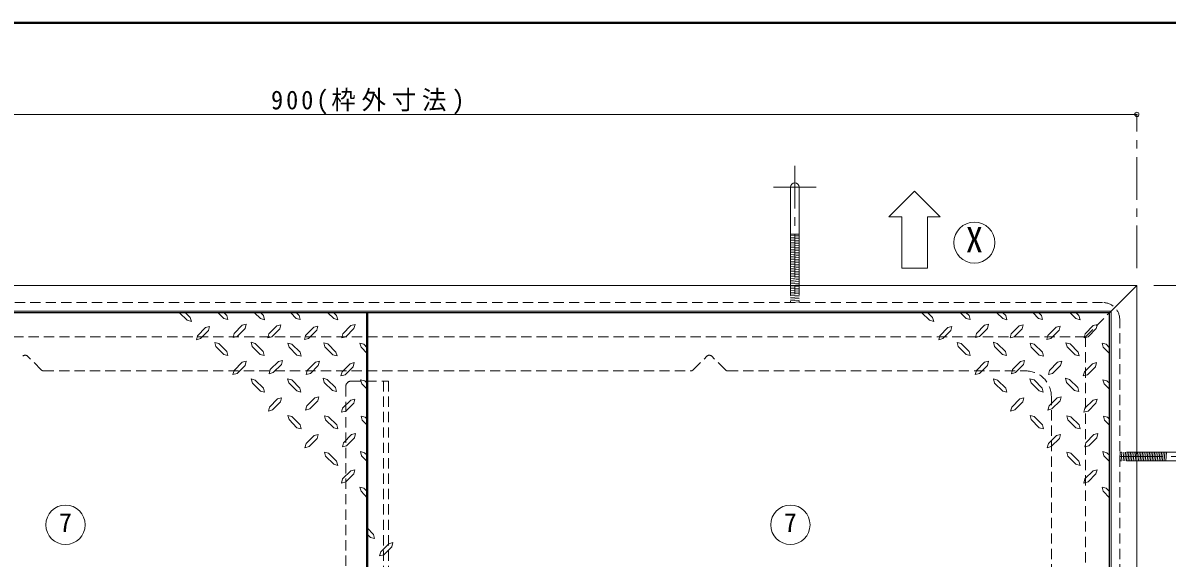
# Model space of a CAD drawing. Units: millimetres at full size, sheet at 1:5; details may follow other scales. Extents: x -1061 to 964, y -679 to 726.
# Drawn here: x -394 to 275, y 413 to 726 of the extents above; entities that cross this region are included whole.
import ezdxf
from ezdxf.enums import TextEntityAlignment as Align

# ---------------------------------------------------------------- set-up
doc = ezdxf.new("R2010")
doc.units = ezdxf.units.MM
doc.header["$LTSCALE"] = 5
doc.header["$PDMODE"] = 32
doc.header["$PDSIZE"] = 2.5
doc.linetypes.add('CHAIN1', pattern=[8, 5, -1, 1, -1])
doc.linetypes.add('DASHED1', pattern=[1.8, 1.2, -0.6])
doc.layers.add('0-0', color=4, linetype='Continuous', lineweight=9)
doc.styles.add('ＭＳ ゴシック', font='')
doc.styles.get('ＭＳ ゴシック').set_extended_font_data('MS Gothic')

msp = doc.modelspace()

# ---------------------------------------------------------------- linework, layer by layer
at = {"layer": '0-0', "color": 1, "lineweight": 40}
for p, q in [((963.599, 725.957), (-1061.401, 725.957)), ((-192.901, 322.457), (-192.901, 556.457))]:
    msp.add_line(p, q, dxfattribs=at)
at = {"layer": '0-0'}
for p, q in [((-642.901, 672.457), (257.099, 672.457)), ((127.099, 627.457), (112.099, 612.457)), ((142.099, 612.457), (127.099, 627.457)), ((112.099, 612.457), (119.599, 612.457)), ((119.599, 612.457), (119.599, 582.457)), ((134.599, 612.457), (142.099, 612.457)), ((134.599, 612.457), (134.599, 582.457)), ((59.599, 602.355), (54.599, 602.355)), ((54.599, 601.485), (59.599, 601.894)), ((54.599, 600.482), (59.599, 600.89)), ((54.599, 599.479), (59.599, 599.887)), ((54.599, 598.475), (59.599, 598.884)), ((54.599, 597.472), (59.599, 597.88)), ((54.599, 596.469), (59.599, 596.877)), ((54.599, 595.465), (59.599, 595.874)), ((54.599, 594.462), (59.599, 594.87)), ((54.599, 593.459), (59.599, 593.867)), ((54.599, 592.455), (59.599, 592.864)), ((54.599, 591.452), (59.599, 591.86)), ((54.599, 590.449), (59.599, 590.857)), ((54.599, 589.445), (59.599, 589.854)), ((54.599, 588.442), (59.599, 588.85)), ((54.599, 587.439), (59.599, 587.847)), ((54.599, 586.435), (59.599, 586.844)), ((54.599, 585.432), (59.599, 585.84)), ((54.599, 584.429), (59.599, 584.837)), ((54.599, 583.425), (59.599, 583.834)), ((54.599, 582.422), (59.599, 582.83)), ((119.599, 582.457), (134.599, 582.457)), ((54.599, 581.419), (59.599, 581.827)), ((54.599, 580.415), (59.599, 580.824)), ((54.599, 579.412), (59.599, 579.82)), ((54.599, 578.409), (59.599, 578.817)), ((54.599, 577.405), (59.599, 577.814)), ((54.599, 576.402), (59.599, 576.81)), ((54.599, 575.399), (59.599, 575.807)), ((54.599, 574.395), (59.599, 574.804)), ((54.599, 573.392), (59.599, 573.8)), ((55.432, 572.457), (59.599, 572.797)), ((-302.621, 556.457), (-298.088, 552.032)), ((-299.063, 556.457), (-296.363, 553.757)), ((-280.088, 556.457), (-276.713, 553.082)), ((-258.713, 556.457), (-255.338, 553.082)), ((-255.188, 556.457), (-253.538, 554.807)), ((-237.586, 556.457), (-234.413, 553.157)), ((-234.188, 556.457), (-232.613, 554.882)), ((-215.888, 556.457), (-212.513, 553.082)), ((-212.438, 556.457), (-210.788, 554.807)), ((131.379, 556.457), (135.912, 552.032)), ((134.937, 556.457), (137.637, 553.757)), ((153.912, 556.457), (157.287, 553.082)), ((175.287, 556.457), (178.662, 553.082)), ((178.812, 556.457), (180.462, 554.807)), ((196.414, 556.457), (199.587, 553.157)), ((199.812, 556.457), (201.387, 554.882)), ((218.112, 556.457), (221.487, 553.082)), ((221.562, 556.457), (223.212, 554.807)), ((242.099, 557.457), (241.099, 556.457)), ((-252.938, 552.407), (-255.338, 553.082)), ((-253.538, 554.807), (-252.938, 552.407)), ((-250.388, 544.082), (-245.663, 548.882)), ((-232.013, 552.557), (-234.413, 553.157)), ((-232.613, 554.882), (-232.013, 552.557)), ((-210.113, 552.407), (-212.513, 553.082)), ((-210.788, 554.807), (-210.113, 552.407)), ((-207.113, 544.157), (-202.388, 548.957)), ((-202.388, 548.957), (-199.988, 549.557)), ((-199.988, 549.557), (-200.663, 547.157)), ((181.062, 552.407), (178.662, 553.082)), ((180.462, 554.807), (181.062, 552.407)), ((183.612, 544.082), (188.337, 548.882)), ((201.987, 552.557), (199.587, 553.157)), ((201.387, 554.882), (201.987, 552.557)), ((223.887, 552.407), (221.487, 553.082)), ((223.212, 554.807), (223.887, 552.407)), ((226.887, 544.157), (231.612, 548.957)), ((231.612, 548.957), (234.012, 549.557)), ((234.012, 549.557), (233.337, 547.157)), ((-292.163, 543.032), (-292.763, 540.707)), ((-292.163, 543.032), (-287.363, 547.832)), ((-290.363, 541.307), (-285.638, 546.032)), ((-287.363, 547.832), (-285.038, 548.432)), ((-285.038, 548.432), (-285.638, 546.032)), ((-270.713, 544.307), (-271.313, 541.982)), ((-268.913, 542.582), (-271.313, 541.982)), ((-268.913, 542.582), (-264.263, 547.307)), ((-250.388, 544.082), (-251.063, 541.757)), ((-248.663, 542.357), (-251.063, 541.757)), ((-248.663, 542.357), (-243.938, 547.082)), ((-228.938, 543.182), (-229.538, 540.857)), ((-228.938, 543.182), (-224.138, 547.982)), ((-227.138, 541.457), (-222.413, 546.182)), ((-224.138, 547.982), (-221.813, 548.582)), ((-221.813, 548.582), (-222.413, 546.182)), ((-207.113, 544.157), (-207.788, 541.832)), ((-205.388, 542.432), (-207.788, 541.832)), ((-205.388, 542.432), (-200.663, 547.157)), ((141.837, 543.032), (141.237, 540.707)), ((141.837, 543.032), (146.637, 547.832)), ((143.637, 541.307), (148.362, 546.032)), ((146.637, 547.832), (148.962, 548.432)), ((148.962, 548.432), (148.362, 546.032)), ((163.287, 544.307), (162.687, 541.982)), ((165.087, 542.582), (162.687, 541.982)), ((165.087, 542.582), (169.737, 547.307)), ((183.612, 544.082), (182.937, 541.757)), ((185.337, 542.357), (182.937, 541.757)), ((185.337, 542.357), (190.062, 547.082)), ((205.062, 543.182), (204.462, 540.857)), ((205.062, 543.182), (209.862, 547.982)), ((206.862, 541.457), (211.587, 546.182)), ((209.862, 547.982), (212.187, 548.582)), ((212.187, 548.582), (211.587, 546.182)), ((226.887, 544.157), (226.212, 541.832)), ((228.612, 542.432), (226.212, 541.832)), ((228.612, 542.432), (233.337, 547.157)), ((-290.363, 541.307), (-292.763, 540.707)), ((-279.713, 538.532), (-282.038, 539.132)), ((-281.438, 536.732), (-282.038, 539.132)), ((-281.438, 536.732), (-276.713, 532.007)), ((-279.713, 538.532), (-274.988, 533.732)), ((-260.213, 536.807), (-260.813, 539.207)), ((-258.488, 538.532), (-260.813, 539.207)), ((-260.213, 536.807), (-255.488, 532.082)), ((-258.488, 538.532), (-253.688, 533.807)), ((-236.888, 538.157), (-239.288, 538.757)), ((-238.613, 536.357), (-239.288, 538.757)), ((-238.613, 536.357), (-233.963, 531.707)), ((-236.888, 538.157), (-232.163, 533.432)), ((-227.138, 541.457), (-229.538, 540.857)), ((-217.688, 536.507), (-218.363, 538.907)), ((-215.963, 538.232), (-218.363, 538.907)), ((-217.688, 536.507), (-212.963, 531.782)), ((-215.963, 538.232), (-211.238, 533.507)), ((-194.813, 538.157), (-197.213, 538.757)), ((-196.538, 536.357), (-197.213, 538.757)), ((-196.538, 536.357), (-192.901, 532.719)), ((-194.813, 538.157), (-192.901, 535.971)), ((143.637, 541.307), (141.237, 540.707)), ((154.287, 538.532), (151.962, 539.132)), ((152.562, 536.732), (151.962, 539.132)), ((152.562, 536.732), (157.287, 532.007)), ((154.287, 538.532), (159.012, 533.732)), ((173.787, 536.807), (173.187, 539.207)), ((175.512, 538.532), (173.187, 539.207)), ((173.787, 536.807), (178.512, 532.082)), ((175.512, 538.532), (180.312, 533.807)), ((197.112, 538.157), (194.712, 538.757)), ((195.387, 536.357), (194.712, 538.757)), ((195.387, 536.357), (200.037, 531.707)), ((197.112, 538.157), (201.837, 533.432)), ((206.862, 541.457), (204.462, 540.857)), ((216.312, 536.507), (215.637, 538.907)), ((218.037, 538.232), (215.637, 538.907)), ((216.312, 536.507), (221.037, 531.782)), ((218.037, 538.232), (222.762, 533.507)), ((239.187, 538.157), (236.787, 538.757)), ((237.462, 536.357), (236.787, 538.757)), ((237.462, 536.357), (241.099, 532.719)), ((239.187, 538.157), (241.099, 535.971)), ((-253.088, 531.482), (-255.488, 532.082)), ((-253.688, 533.807), (-253.088, 531.482)), ((-244.838, 527.957), (-242.513, 528.632)), ((-242.513, 528.632), (-243.113, 526.232)), ((-231.563, 531.032), (-233.963, 531.707)), ((-232.163, 533.432), (-231.563, 531.032)), ((-210.563, 531.182), (-212.963, 531.782)), ((-211.238, 533.507), (-210.563, 531.182)), ((180.912, 531.482), (178.512, 532.082)), ((180.312, 533.807), (180.912, 531.482)), ((189.162, 527.957), (191.487, 528.632)), ((191.487, 528.632), (190.887, 526.232)), ((202.437, 531.032), (200.037, 531.707)), ((201.837, 533.432), (202.437, 531.032)), ((223.437, 531.182), (221.037, 531.782)), ((222.762, 533.507), (223.437, 531.182)), ((-270.713, 522.707), (-271.388, 520.382)), ((-270.713, 522.707), (-265.988, 527.507)), ((-268.988, 520.982), (-264.263, 525.707)), ((-265.988, 527.507), (-263.663, 528.107)), ((-263.663, 528.107), (-264.263, 525.707)), ((-249.563, 523.232), (-250.238, 520.832)), ((-249.563, 523.232), (-244.838, 527.957)), ((-247.838, 521.507), (-243.113, 526.232)), ((-227.963, 522.707), (-228.563, 520.382)), ((-227.963, 522.707), (-223.238, 527.507)), ((-226.163, 520.982), (-221.513, 525.707)), ((-223.238, 527.507), (-220.838, 528.107)), ((-220.838, 528.107), (-221.513, 525.707)), ((-207.563, 521.882), (-208.238, 519.482)), ((-207.563, 521.882), (-202.838, 526.607)), ((-205.838, 520.157), (-201.113, 524.882)), ((163.287, 522.707), (162.612, 520.382)), ((163.287, 522.707), (168.012, 527.507)), ((165.012, 520.982), (169.737, 525.707)), ((168.012, 527.507), (170.337, 528.107)), ((170.337, 528.107), (169.737, 525.707)), ((184.437, 523.232), (183.762, 520.832)), ((184.437, 523.232), (189.162, 527.957)), ((186.162, 521.507), (190.887, 526.232)), ((206.037, 522.707), (205.437, 520.382)), ((206.037, 522.707), (210.762, 527.507)), ((207.837, 520.982), (212.487, 525.707)), ((210.762, 527.507), (213.162, 528.107)), ((213.162, 528.107), (212.487, 525.707)), ((226.437, 521.882), (225.762, 519.482)), ((226.437, 521.882), (231.162, 526.607)), ((228.162, 520.157), (232.887, 524.882)), ((-268.988, 520.982), (-271.388, 520.382)), ((-258.338, 517.082), (-260.663, 517.757)), ((-260.063, 515.357), (-260.663, 517.757)), ((-260.063, 515.357), (-255.338, 510.632)), ((-258.338, 517.082), (-253.538, 512.357)), ((-247.838, 521.507), (-250.238, 520.832)), ((-237.038, 517.157), (-239.438, 517.832)), ((-238.763, 515.432), (-239.438, 517.832)), ((-238.763, 515.432), (-234.038, 510.707)), ((-237.038, 517.157), (-232.313, 512.432)), ((-226.163, 520.982), (-228.563, 520.382)), ((-216.263, 517.457), (-218.588, 518.132)), ((-217.988, 515.732), (-218.588, 518.132)), ((-217.988, 515.732), (-213.263, 511.007)), ((-216.263, 517.457), (-211.463, 512.732)), ((-205.838, 520.157), (-208.238, 519.482)), ((-194.363, 516.707), (-196.763, 517.307)), ((-196.088, 514.907), (-196.763, 517.307)), ((-194.363, 516.707), (-192.901, 515.244)), ((165.012, 520.982), (162.612, 520.382)), ((175.662, 517.082), (173.337, 517.757)), ((173.937, 515.357), (173.337, 517.757)), ((173.937, 515.357), (178.662, 510.632)), ((175.662, 517.082), (180.462, 512.357)), ((186.162, 521.507), (183.762, 520.832)), ((196.962, 517.157), (194.562, 517.832)), ((195.237, 515.432), (194.562, 517.832)), ((195.237, 515.432), (199.962, 510.707)), ((196.962, 517.157), (201.687, 512.432)), ((207.837, 520.982), (205.437, 520.382)), ((217.737, 517.457), (215.412, 518.132)), ((216.012, 515.732), (215.412, 518.132)), ((216.012, 515.732), (220.737, 511.007)), ((217.737, 517.457), (222.537, 512.732)), ((228.162, 520.157), (225.762, 519.482)), ((239.637, 516.707), (237.237, 517.307)), ((237.912, 514.907), (237.237, 517.307)), ((239.637, 516.707), (241.099, 515.244)), ((-252.938, 510.032), (-255.338, 510.632)), ((-253.538, 512.357), (-252.938, 510.032)), ((-231.638, 510.032), (-234.038, 510.707)), ((-232.313, 512.432), (-231.638, 510.032)), ((-210.863, 510.332), (-213.263, 511.007)), ((-211.463, 512.732), (-210.863, 510.332)), ((-196.088, 514.907), (-192.901, 511.719)), ((181.062, 510.032), (178.662, 510.632)), ((180.462, 512.357), (181.062, 510.032)), ((202.362, 510.032), (199.962, 510.707)), ((201.687, 512.432), (202.362, 510.032)), ((223.137, 510.332), (220.737, 511.007)), ((222.537, 512.732), (223.137, 510.332)), ((237.912, 514.907), (241.099, 511.719)), ((-248.288, 499.607), (-243.563, 504.332)), ((-228.263, 501.932), (-228.938, 499.532)), ((-228.263, 501.932), (-223.538, 506.657)), ((-226.538, 500.207), (-221.813, 504.932)), ((-207.263, 500.582), (-202.538, 505.382)), ((-205.463, 498.857), (-200.813, 503.582)), ((-202.538, 505.382), (-200.138, 505.982)), ((-200.138, 505.982), (-200.813, 503.582)), ((185.712, 499.607), (190.437, 504.332)), ((205.737, 501.932), (205.062, 499.532)), ((205.737, 501.932), (210.462, 506.657)), ((207.462, 500.207), (212.187, 504.932)), ((226.737, 500.582), (231.462, 505.382)), ((228.537, 498.857), (233.187, 503.582)), ((231.462, 505.382), (233.862, 505.982)), ((233.862, 505.982), (233.187, 503.582)), ((-250.013, 501.332), (-250.688, 498.932)), ((-248.288, 499.607), (-250.688, 498.932)), ((-238.613, 493.982), (-239.288, 496.382)), ((-236.888, 495.707), (-239.288, 496.382)), ((-236.888, 495.707), (-232.163, 490.982)), ((-226.538, 500.207), (-228.938, 499.532)), ((-215.513, 495.632), (-217.838, 496.232)), ((-217.238, 493.832), (-217.838, 496.232)), ((-215.513, 495.632), (-210.713, 490.832)), ((-207.263, 500.582), (-207.863, 498.257)), ((-205.463, 498.857), (-207.863, 498.257)), ((-195.863, 493.607), (-196.463, 496.007)), ((-194.063, 495.407), (-196.463, 496.007)), ((-194.063, 495.407), (-192.901, 494.244)), ((183.987, 501.332), (183.312, 498.932)), ((185.712, 499.607), (183.312, 498.932)), ((195.387, 493.982), (194.712, 496.382)), ((197.112, 495.707), (194.712, 496.382)), ((197.112, 495.707), (201.837, 490.982)), ((207.462, 500.207), (205.062, 499.532)), ((218.487, 495.632), (216.162, 496.232)), ((216.762, 493.832), (216.162, 496.232)), ((218.487, 495.632), (223.287, 490.832)), ((226.737, 500.582), (226.137, 498.257)), ((228.537, 498.857), (226.137, 498.257)), ((238.137, 493.607), (237.537, 496.007)), ((239.937, 495.407), (237.537, 496.007)), ((239.937, 495.407), (241.099, 494.244)), ((-238.613, 493.982), (-233.963, 489.257)), ((-231.563, 488.582), (-233.963, 489.257)), ((-232.163, 490.982), (-231.563, 488.582)), ((-217.238, 493.832), (-212.513, 489.107)), ((-210.113, 488.507), (-212.513, 489.107)), ((-210.713, 490.832), (-210.113, 488.507)), ((-195.863, 493.607), (-192.901, 490.644)), ((195.387, 493.982), (200.037, 489.257)), ((202.437, 488.582), (200.037, 489.257)), ((201.837, 490.982), (202.437, 488.582)), ((216.762, 493.832), (221.487, 489.107)), ((223.887, 488.507), (221.487, 489.107)), ((223.287, 490.832), (223.887, 488.507)), ((238.137, 493.607), (241.099, 490.644)), ((-228.638, 479.957), (-223.913, 484.682)), ((-226.913, 478.232), (-222.188, 482.957)), ((-206.813, 480.407), (-202.088, 485.207)), ((-205.013, 478.682), (-200.363, 483.407)), ((-202.088, 485.207), (-199.688, 485.807)), ((-199.688, 485.807), (-200.363, 483.407)), ((205.362, 479.957), (210.087, 484.682)), ((207.087, 478.232), (211.812, 482.957)), ((227.187, 480.407), (231.912, 485.207)), ((228.987, 478.682), (233.637, 483.407)), ((231.912, 485.207), (234.312, 485.807)), ((234.312, 485.807), (233.637, 483.407)), ((-228.638, 479.957), (-229.313, 477.557)), ((-226.913, 478.232), (-229.313, 477.557)), ((-206.813, 480.407), (-207.413, 478.082)), ((-205.013, 478.682), (-207.413, 478.082)), ((-196.163, 472.832), (-196.838, 475.232)), ((-194.438, 474.632), (-196.838, 475.232)), ((205.362, 479.957), (204.687, 477.557)), ((207.087, 478.232), (204.687, 477.557)), ((227.187, 480.407), (226.587, 478.082)), ((228.987, 478.682), (226.587, 478.082)), ((237.837, 472.832), (237.162, 475.232)), ((239.562, 474.632), (237.162, 475.232)), ((-215.513, 474.332), (-217.913, 474.932)), ((-217.238, 472.532), (-217.913, 474.932)), ((-217.238, 472.532), (-212.513, 467.882)), ((-215.513, 474.332), (-210.788, 469.607)), ((-210.788, 469.607), (-210.113, 467.207)), ((-196.163, 472.832), (-192.901, 469.439)), ((-194.438, 474.632), (-192.901, 473.094)), ((218.487, 474.332), (216.087, 474.932)), ((216.762, 472.532), (216.087, 474.932)), ((216.762, 472.532), (221.487, 467.882)), ((218.487, 474.332), (223.212, 469.607)), ((223.212, 469.607), (223.887, 467.207)), ((237.837, 472.832), (241.099, 469.439)), ((239.562, 474.632), (241.099, 473.094)), ((257.099, 470.79), (257.44, 474.957)), ((258.035, 469.957), (258.443, 474.957)), ((259.038, 469.957), (259.446, 474.957)), ((260.041, 469.957), (260.45, 474.957)), ((261.045, 469.957), (261.453, 474.957)), ((262.048, 469.957), (262.456, 474.957)), ((263.051, 469.957), (263.46, 474.957)), ((264.055, 469.957), (264.463, 474.957)), ((265.058, 469.957), (265.466, 474.957)), ((266.061, 469.957), (266.47, 474.957)), ((267.065, 469.957), (267.473, 474.957)), ((268.068, 469.957), (268.476, 474.957)), ((269.071, 469.957), (269.48, 474.957)), ((270.075, 469.957), (270.483, 474.957)), ((271.078, 469.957), (271.486, 474.957)), ((272.081, 469.957), (272.49, 474.957)), ((273.085, 469.957), (273.493, 474.957)), ((274.088, 469.957), (274.496, 474.957)), ((-210.113, 467.207), (-212.513, 467.882)), ((-207.263, 459.257), (-202.538, 463.982)), ((-205.463, 457.532), (-200.813, 462.257)), ((-202.538, 463.982), (-200.138, 464.657)), ((-200.138, 464.657), (-200.813, 462.257)), ((223.887, 467.207), (221.487, 467.882)), ((226.737, 459.257), (231.462, 463.982)), ((228.537, 457.532), (233.187, 462.257)), ((231.462, 463.982), (233.862, 464.657)), ((233.862, 464.657), (233.187, 462.257)), ((-207.263, 459.257), (-207.863, 456.857)), ((-205.463, 457.532), (-207.863, 456.857)), ((226.737, 459.257), (226.137, 456.857)), ((228.537, 457.532), (226.137, 456.857)), ((-196.538, 452.057), (-197.213, 454.457)), ((-194.813, 453.857), (-197.213, 454.457)), ((-196.538, 452.057), (-192.901, 448.274)), ((-194.813, 453.857), (-192.901, 451.944)), ((237.462, 452.057), (236.787, 454.457)), ((239.187, 453.857), (236.787, 454.457)), ((237.462, 452.057), (241.099, 448.274)), ((239.187, 453.857), (241.099, 451.944)), ((-189.263, 426.857), (-192.901, 430.64)), ((-190.988, 425.057), (-192.901, 426.969)), ((-190.988, 425.057), (-188.588, 424.457)), ((-189.263, 426.857), (-188.588, 424.457)), ((-180.338, 421.382), (-177.938, 422.057)), ((-178.538, 419.657), (-177.938, 422.057)), ((-185.663, 414.257), (-184.988, 416.657)), ((-183.263, 414.932), (-185.663, 414.257)), ((-180.338, 421.382), (-184.988, 416.657)), ((-178.538, 419.657), (-183.263, 414.932))]:
    msp.add_line(p, q, dxfattribs=at)
at = {"layer": '0-0', "linetype": 'CHAIN1'}
for p, q in [((257.099, 582.457), (257.099, 672.457)), ((57.099, 642.355), (57.099, 562.457)), ((69.599, 629.855), (44.599, 629.855)), ((267.099, 572.457), (432.099, 572.457)), ((247.099, 472.457), (326.998, 472.457))]:
    msp.add_line(p, q, dxfattribs=at)
at = {"layer": '0-0', "color": 7, "lineweight": 18}
for p, q in [((54.599, 629.855), (54.599, 572.457)), ((59.599, 629.855), (59.599, 572.457)), ((257.099, 572.457), (-642.901, 572.457)), ((242.099, 557.457), (257.099, 572.457)), ((257.099, 572.457), (257.099, 322.457)), ((242.099, 557.457), (-627.901, 557.457)), ((242.099, 557.457), (242.099, 322.457)), ((314.498, 474.957), (257.099, 474.957)), ((314.498, 469.957), (257.099, 469.957))]:
    msp.add_line(p, q, dxfattribs=at)
at = {"layer": '0-0', "linetype": 'DASHED1'}
for p, q in [((54.599, 572.389), (55.432, 572.457)), ((54.599, 572.457), (54.599, 562.457)), ((54.599, 571.385), (59.599, 571.794)), ((54.599, 570.382), (59.599, 570.79)), ((54.599, 569.379), (59.599, 569.787)), ((54.599, 568.375), (59.599, 568.784)), ((59.599, 572.457), (59.599, 562.457)), ((237.099, 562.457), (-622.901, 562.457)), ((54.599, 567.372), (59.599, 567.78)), ((54.599, 566.369), (59.599, 566.777)), ((54.599, 565.365), (59.599, 565.774)), ((54.599, 564.362), (59.599, 564.77)), ((54.599, 563.359), (59.599, 563.767)), ((55.84, 562.457), (59.599, 562.764)), ((227.099, 542.457), (241.099, 556.457)), ((247.099, 322.457), (247.099, 552.457)), ((227.099, 542.457), (-409.962, 542.457)), ((227.099, 542.457), (227.099, 322.457)), ((-383.486, 523.042), (-391.486, 531.042)), ((-2.315, 523.042), (5.685, 531.042)), ((16.514, 523.042), (8.514, 531.042)), ((-382.072, 522.457), (-3.729, 522.457)), ((17.928, 522.457), (192.099, 522.457)), ((-183.401, 516.457), (-183.401, 322.457)), ((207.099, 322.457), (207.099, 507.457)), ((257.099, 474.957), (247.099, 474.957)), ((247.099, 471.197), (247.406, 474.957)), ((257.099, 469.957), (247.099, 469.957)), ((248.001, 469.957), (248.41, 474.957)), ((249.005, 469.957), (249.413, 474.957)), ((250.008, 469.957), (250.416, 474.957)), ((251.011, 469.957), (251.42, 474.957)), ((252.015, 469.957), (252.423, 474.957)), ((253.018, 469.957), (253.426, 474.957)), ((254.021, 469.957), (254.43, 474.957)), ((255.025, 469.957), (255.433, 474.957)), ((256.028, 469.957), (256.436, 474.957)), ((257.031, 469.957), (257.099, 470.79))]:
    msp.add_line(p, q, dxfattribs=at)
at = {"layer": '0-0', "color": 5, "lineweight": 25}
for p, q in [((241.099, 556.457), (-411.358, 556.457)), ((241.099, 322.457), (241.099, 556.457))]:
    msp.add_line(p, q, dxfattribs=at)
at = {"layer": '0-0', "color": 7, "linetype": 'DASHED1', "lineweight": 18}
for p, q in [((-202.401, 516.457), (-180.401, 516.457)), ((-180.401, 516.457), (-180.401, 322.457)), ((-205.401, 513.457), (-205.401, 322.457))]:
    msp.add_line(p, q, dxfattribs=at)
at = {"layer": '0-0'}
for points in [[(-276.638, 556.457), (-274.988, 554.807), (-274.313, 552.482), (-276.713, 553.082)], [(157.362, 556.457), (159.012, 554.807), (159.687, 552.482), (157.287, 553.082)], [(-296.363, 553.757), (-295.688, 551.357), (-298.088, 552.032)], [(-270.713, 544.307), (-265.988, 549.107), (-263.588, 549.707), (-264.263, 547.307)], [(-245.663, 548.882), (-243.338, 549.482), (-243.938, 547.082)], [(137.637, 553.757), (138.312, 551.357), (135.912, 552.032)], [(163.287, 544.307), (168.012, 549.107), (170.412, 549.707), (169.737, 547.307)], [(188.337, 548.882), (190.662, 549.482), (190.062, 547.082)], [(-274.988, 533.732), (-274.313, 531.407), (-276.713, 532.007)], [(159.012, 533.732), (159.687, 531.407), (157.287, 532.007)], [(-202.838, 526.607), (-200.513, 527.282), (-201.113, 524.882)], [(231.162, 526.607), (233.487, 527.282), (232.887, 524.882)], [(-250.013, 501.332), (-245.288, 506.057), (-242.963, 506.732), (-243.563, 504.332)], [(-223.538, 506.657), (-221.138, 507.257), (-221.813, 504.932)], [(183.987, 501.332), (188.712, 506.057), (191.037, 506.732), (190.437, 504.332)], [(210.462, 506.657), (212.862, 507.257), (212.187, 504.932)], [(-223.913, 484.682), (-221.513, 485.282), (-222.188, 482.957)], [(210.087, 484.682), (212.487, 485.282), (211.812, 482.957)]]:
    msp.add_lwpolyline(points, dxfattribs=at)
at = {"layer": '0-0', "color": 7, "lineweight": 18}
for centre, radius in [((162.099, 597.457), 12), ((-369.319, 432.481), 11.5), ((54.508, 432.481), 11.5)]:
    msp.add_circle(centre, radius, dxfattribs=at)
msp.add_arc((57.099, 629.855), 2.5, 0, 180, dxfattribs=at)
at = {"layer": '0-0', "linetype": 'DASHED1'}
for centre, radius, start, end in [((237.099, 552.457), 10, 0, 90), ((-392.901, 529.628), 2, 45, 135), ((7.099, 529.628), 2, 45, 135), ((-382.072, 524.457), 2, 225, 270), ((-3.729, 524.457), 2, 270, 315), ((17.928, 524.457), 2, 225, 270), ((192.099, 507.457), 15, 0, 90)]:
    msp.add_arc(centre, radius, start, end, dxfattribs=at)
at = {"layer": '0-0', "color": 7, "linetype": 'DASHED1', "lineweight": 18}
msp.add_arc((-202.401, 513.457), 3, 90, 180, dxfattribs=at)
at = {"layer": '0-0'}
msp.add_point((257.099, 672.457), dxfattribs=at)

# ---------------------------------------------------------------- texts
at = {"layer": '0-0', "color": 7, "style": 'ＭＳ ゴシック'}
for s, height, p in [('X', 14.66, (157.099, 587.457)), ('7', 11, (-373.069, 424.981)), ('7', 11, (50.758, 424.981))]:
    msp.add_text(s, height=height, dxfattribs=at).set_placement(p, align=Align.BOTTOM_LEFT)
at = {"layer": '0-0', "color": 7, "insert": (-249.151, 672.457), "char_height": 11, "attachment_point": 7, "style": 'ＭＳ ゴシック'}
msp.add_mtext('\\T1.24;\\W0.95;900(枠外寸法)', dxfattribs=at)

doc.saveas('drawing.dxf')
